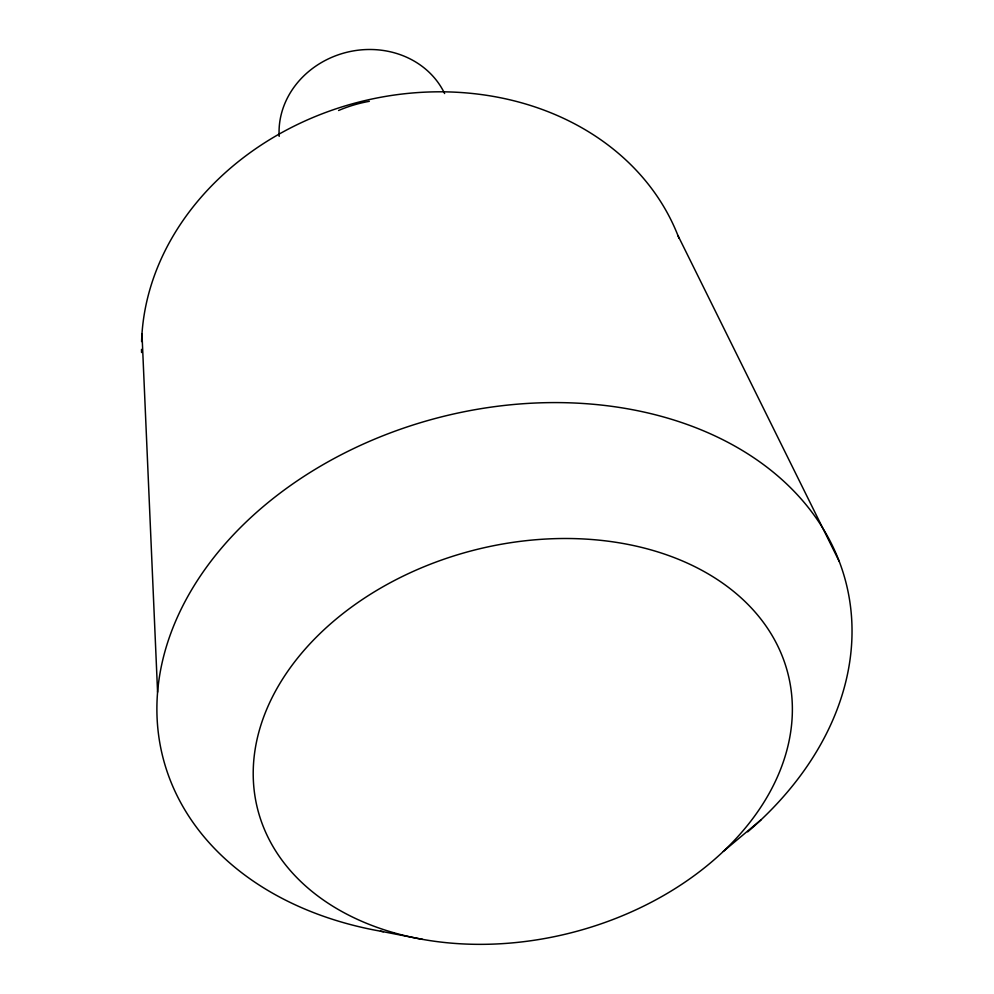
<?xml version="1.0" encoding="UTF-8"?>
<svg xmlns="http://www.w3.org/2000/svg" width="994" height="994" viewBox="0 0 994 994"><rect width="100%" height="100%" fill="white"/><g stroke="black" fill="none" stroke-linecap="round" stroke-linejoin="round"><path stroke-width="1.49" d="M723.371 851.398L761.118 819.752M380.466 931.179L422.549 939.367M677.92 235.491L839.309 561.585M141.98 333.748L157.586 692.184M279.19 136.364A86.726 77.843 -14.4 0 1 345.726 52.558A86.726 77.843 -14.4 0 1 444.616 93.548M338.569 110.496A124.449 108.793 -14.4 0 1 369.333 101.313M383.398 931.689A352.535 260.9 -14.4 0 1 199.844 576.768A352.535 260.9 -14.4 0 1 714.549 435.707A352.535 260.9 -14.4 0 1 747.687 831.841M141.558 352.535A277.587 232.758 -14.4 0 1 141.508 349.403M141.595 341.563A277.587 232.758 -14.4 0 1 378.515 97.685A277.587 232.758 -14.4 0 1 679.014 238.336M394.171 932.844A273.685 197.384 -14.4 0 0 792.28 704.05A273.685 197.384 -14.4 0 0 381.907 587.367A273.685 197.384 -14.4 0 0 394.171 932.844"/></g></svg>
